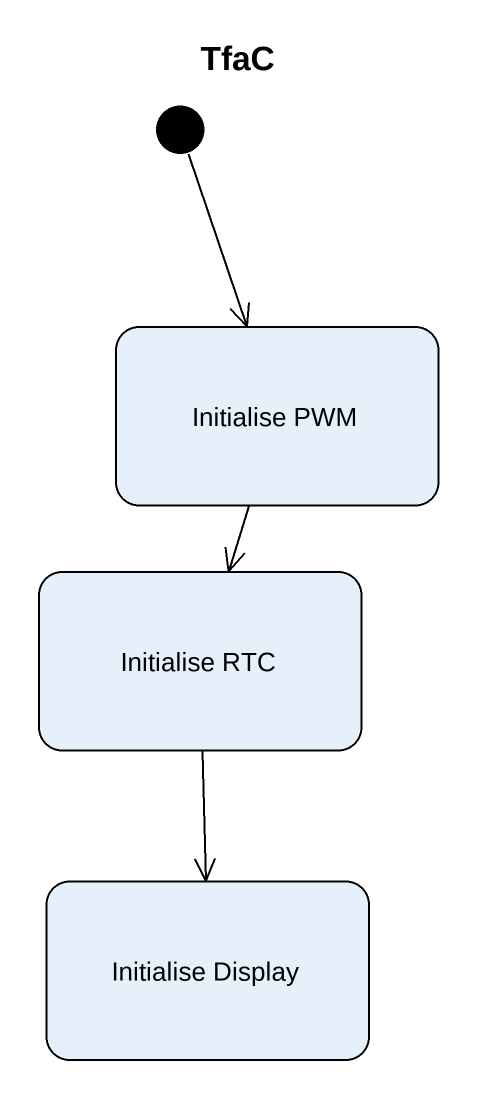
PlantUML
@startuml
title TfaC
hide empty description
state "Initialise PWM" as Initialise_PWM
state "Initialise RTC" as Initialise_RTC
state "Initialise Display" as Initialise_Display
[*] --> Initialise_PWM
Initialise_PWM --> Initialise_RTC
Initialise_RTC --> Initialise_Display
@enduml
